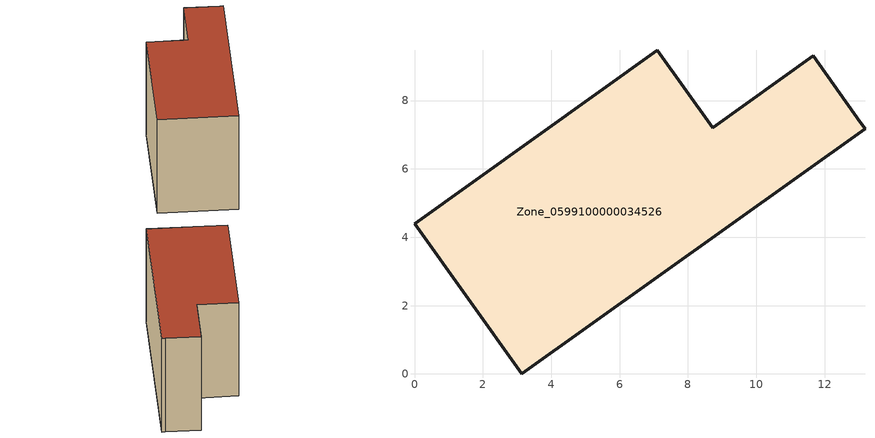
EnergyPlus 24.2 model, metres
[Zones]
Zone_0599100000034526
 floor ground (C_G): 3.14,0 0,4.39 7.1,9.48 8.73,7.21 11.67,9.31 13.05,7.37 13.18,7.18 z0
 wall outside (C_F): 0,4.39 3.14,0 13.18,7.18 13.05,7.37 11.67,9.31 8.73,7.21 7.1,9.48 0,4.39 z0:7.62
 roof outside (C_R): 13.05,7.37 11.67,9.31 8.73,7.21 7.1,9.48 0,4.39 3.14,0 13.18,7.18 z7.62
[BUILDING]
Pand.0599100000034526: North Axis=0; Terrain=City; Loads Convergence Tolerance Value=0.04; Temperature Convergence Tolerance Value=0.4; Solar Distribution=FullExterior; Maximum Number of Warmup Days=25; Minimum Number of Warmup Days=1
[Site:Location]
Rotterdam.The.Hague.AP_ZH_NLD Design_Conditions: Latitude=51.96; Longitude=4.45; Time Zone=1; Elevation=-4.5
[SITE:GROUNDTEMPERATURE:BUILDINGSURFACE]
18, 18, 18, 18, 18, 18, 18, 18, 18, 18, 18, 18
[MATERIAL] Thermal Absorptance=0.9; Solar Absorptance=0.7; Visible Absorptance=0.7
Name | Roughness | Thickness | Conductivity | Density | Specific Heat
G.TI.1975-1991 | MediumSmooth | 0.15 | 0.288461 | 540 | 1210
F.TI.1975-1991 | Rough | 0.3 | 0.230769 | 1920 | 840
R.TI.1975-1991 | MediumRough | 0.2 | 0.153846 | 1500 | 1000
[CONSTRUCTION]
C_G: G.TI.1975-1991
C_F: F.TI.1975-1991
C_R: R.TI.1975-1991
[ZONE]
Zone_0599100000034526: Type=1; Multiplier=1; Ceiling Height=Autocalculate; Volume=Autocalculate; Floor Area=autocalculate; Part of Total Floor Area=Yes
[ZONEINFILTRATION:DESIGNFLOWRATE]
Infil_Zone_0599100000034526: Zone or ZoneList or Space or SpaceList=Zone_0599100000034526; Schedule=AlwaysOn; Design Flow Rate Calculation Method=Flow/Area; Flow Rate per Floor Area=0.003; Constant Term Coefficient=1; Temperature Term Coefficient=0; Velocity Term Coefficient=0; Velocity Squared Term Coefficient=0
[HVACTEMPLATE:ZONE:IDEALLOADSAIRSYSTEM]
Zone_0599100000034526: Maximum Heating Supply Air Temperature=50; Minimum Cooling Supply Air Temperature=13; Maximum Heating Supply Air Humidity Ratio=0.0156; Minimum Cooling Supply Air Humidity Ratio=0.0077; Heating Limit=NoLimit; Cooling Limit=NoLimit; Dehumidification Control Type=ConstantSensibleHeatRatio; Cooling Sensible Heat Ratio=0.7; Dehumidification Setpoint=60; Humidification Control Type=None; Humidification Setpoint=30; Outdoor Air Method=None; Outdoor Air Flow Rate per Person=0.00944; Outdoor Air Flow Rate per Zone Floor Area=0; Outdoor Air Flow Rate per Zone=0; Demand Controlled Ventilation Type=None; Outdoor Air Economizer Type=NoEconomizer; Heat Recovery Type=None; Sensible Heat Recovery Effectiveness=0.7; Latent Heat Recovery Effectiveness=0.65
[ZONECONTROL:THERMOSTAT]
ThermostatControl_Zone_0599100000034526: Zone or ZoneList=Zone_0599100000034526; Control Type Schedule=DualSetpointControlType; Control 1=Thermostat_Zone_0599100000034526; Temperature Difference Between Cutout And Setpoint=0
[THERMOSTATSETPOINT:DUALSETPOINT]
Thermostat_Zone_0599100000034526: Heating Setpoint Temperature Schedule=HeatingSetpoint_Zone_0599100000034526; Cooling Setpoint Temperature Schedule=CoolingSetpoint_Zone_0599100000034526
[SCHEDULE:COMPACT]
HeatingSetpoint_Zone_0599100000034526: Through: 12/31, For: AllDays, Until: 24:00, 21
CoolingSetpoint_Zone_0599100000034526: Through: 12/31, For: AllDays, Until: 24:00, 24
DualSetpointControlType: Through: 12/31, For: AllDays, Until: 24:00, 4
AlwaysOn: Through: 12/31, For: AllDays, Until: 24:00, 1
